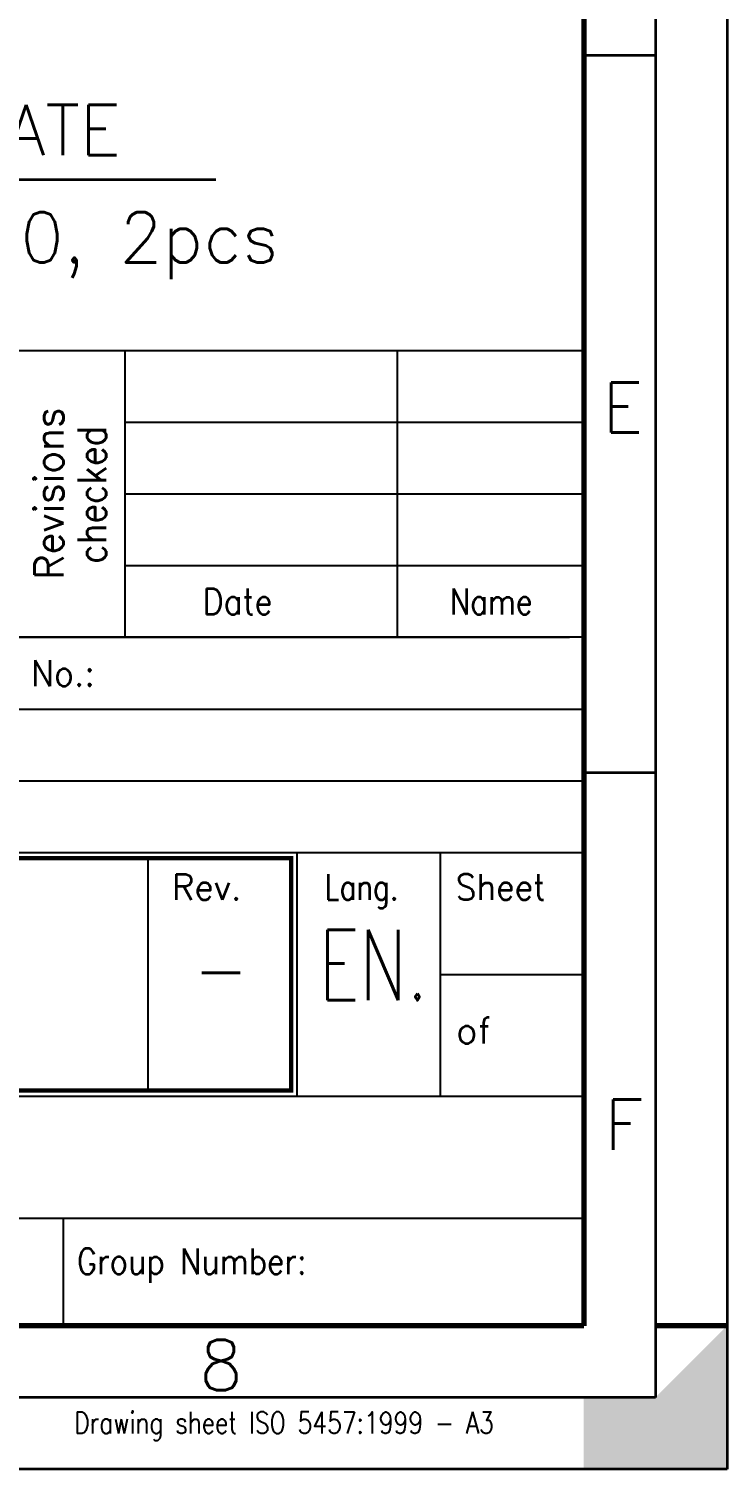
# Model space of a CAD drawing. Extents: x 0 to 8400, y -53 to 5887.
# Drawn here: x 7426 to 8400, y -53 to 1955 of the extents above; entities that cross this region are included whole.
import ezdxf

# ---------------------------------------------------------------- set-up
doc = ezdxf.new("R2010")
doc.units = 0
doc.header["$LTSCALE"] = 20
doc.layers.get('0').update_dxf_attribs({"linetype": 'CONTINUOUS'})
doc.layers.add('10', color=3, linetype='CONTINUOUS')
doc.layers.add('schriftfeld', color=7, linetype='CONTINUOUS')
for name, color, linetype, lineweight in [('M_EQUIP_D1', 3, 'CONTINUOUS', 35), ('M_EQUIP_E7', 7, 'CONTINUOUS', 70), ('M_EQUIP_T13', 3, 'CONTINUOUS', 35)]:
    doc.layers.add(name, color=color, linetype=linetype, lineweight=lineweight)
doc.styles.add('S', font='simplex.shx', dxfattribs={"width": 0.8})
doc.styles.add('SIMPLEX', font='simplex')

# ---------------------------------------------------------------- blocks, each defined once
blk = doc.blocks.new('A$C6B5D6665')
at = {"color": 3, "linetype": 'Continuous', "lineweight": 35}
for p, q in [((415, 98.56), (410, 98.56)), ((415, 48.56), (410, 48.56))]:
    blk.add_line(p, q, dxfattribs=at)
at = {"linetype": 'Continuous'}
blk.add_line((420, 10), (415, 10), dxfattribs=at)
at = {"color": 3, "linetype": 'Continuous', "lineweight": 35}
for points in [[(420, 0), (0, 0), (0, 297), (420, 297)], [(415, 5), (15, 5), (15, 292), (415, 292)]]:
    blk.add_lwpolyline(points, close=True, dxfattribs=at)
at = {"color": 7, "linetype": 'Continuous', "lineweight": 70}
blk.add_lwpolyline([(410, 10), (20, 10), (20, 287), (410, 287)], close=True, dxfattribs=at)
at = {"linetype": 'Continuous'}
for points in [[(415, 5), (410, 5), (420, 10), (420, 0)], [(420, 10), (420, 0), (415, 10), (420, 10)], [(415, 10), (420, 10), (415, 5), (415, 10)], [(420, 0), (410, 0), (415, 5), (410, 5)]]:
    blk.add_solid(points, dxfattribs=at)
at = {"color": 3, "linetype": 'Continuous', "lineweight": 35, "style": 'S'}
for s, p in [('E', (411.3, 72.27)), ('F', (411.45, 22.27)), ('8', (383.21, 5.51))]:
    blk.add_text(s, height=3.5, dxfattribs=at).set_placement(p)
at = {"color": 3, "linetype": 'Continuous', "lineweight": 35, "style": 'S', "width": 0.8}
blk.add_text('Drawing sheet ISO 5457:1999 - A3', height=1.5, dxfattribs=at).set_placement((374.47, 2.49))
blk = doc.blocks.new('A$C6EAD2A84')
at = {"layer": '10', "color": 3}
blk.add_line((0, 68), (180, 68), dxfattribs=at)
at = {"layer": 'schriftfeld', "color": 3}
for p, q in [((148, 68), (148, 48)), ((167, 68), (167, 48)), ((180, 68), (180, 48)), ((19, 48), (179, 48)), ((0, 33), (180, 33)), ((149.6, 32.6), (149.6, 16.4)), ((160, 33), (160, 16)), ((170, 33), (170, 16)), ((170, 24.5), (180, 24.5)), ((107, 16), (180, 16)), ((15, 7.5), (180, 7.5)), ((143.7, 7.5), (143.7, 0))]:
    blk.add_line(p, q, dxfattribs=at)
at = {"layer": 'schriftfeld', "color": 4}
for p, q in [((148, 63), (180, 63)), ((148, 58), (180, 58)), ((148, 53), (180, 53)), ((125, 43), (180, 43)), ((125, 38), (180, 38))]:
    blk.add_line(p, q, dxfattribs=at)
at = {"layer": 'schriftfeld', "color": 1}
for p, q in [((180, 48), (15, 48)), ((180, 0), (180, 48)), ((15, 0), (180, 0)), ((15, 0), (180, 0))]:
    blk.add_line(p, q, dxfattribs=at)
at = {"layer": 'schriftfeld', "color": 1, "const_width": 0.3, "flags": 128}
blk.add_lwpolyline([(107.4, 32.6), (107.4, 16.4), (159.6, 16.4), (159.6, 32.6), (107.4, 32.6)], dxfattribs=at)
at = {"layer": 'schriftfeld', "color": 4, "style": 'SIMPLEX'}
for s, width, p in [('Revisions', 0.979218, (143.72, 52.02)), ('checked', 0.883907, (146.71, 53.13))]:
    blk.add_text(s, height=2, rotation=90, dxfattribs=dict(at, width=width)).set_placement(p)
for s, width, p in [(' Date', 0.901728, (152.32, 49.6)), ('Name', 0.84165, (170.65, 49.6)), ('Ref. Drawing No.:', 0.947002, (125.83, 44.6)), (' Rev.', 0.969231, (150.09, 29.69)), (' Lang.', 0.797585, (160.94, 29.69)), ('Sheet', 0.933595, (171.07, 29.69)), ('of', 1.037288, (171.09, 19.69)), ('Group Number:', 0.872067, (144.66, 3.6))]:
    blk.add_text(s, height=1.8, dxfattribs=dict(at, width=width)).set_placement(p)

msp = doc.modelspace()

# ---------------------------------------------------------------- linework, layer by layer
at = {"layer": 'M_EQUIP_D1', "linetype": 'Continuous', "lineweight": 35}
msp.add_line((6928, 1745), (7687.1, 1745), dxfattribs=at)

# ---------------------------------------------------------------- block references
at = {"layer": 'M_EQUIP_E7', "lineweight": 35, "xscale": 20, "yscale": 20, "zscale": 20}
for name, p in [('A$C6B5D6665', (0, -53.4)), ('A$C6EAD2A84', (4600, 146.6))]:
    msp.add_blockref(name, p, dxfattribs=at)

# ---------------------------------------------------------------- texts
at = {"color": 1, "style": 'SIMPLEX', "width": 0.710102}
for s, p in [('EN.', (7830.8, 600.5)), ('-', (7655.5, 596.7))]:
    msp.add_text(s, height=98, dxfattribs=at).set_placement(p)
at = {"layer": 'M_EQUIP_T13', "linetype": 'Continuous', "lineweight": 35, "style": 'SIMPLEX'}
for s, p in [('FILTRATE ', (7155.5, 1778.9)), ('DN300, 2pcs', (7165.7, 1629.4))]:
    msp.add_text(s, height=70, dxfattribs=at).set_placement(p)

doc.saveas('drawing.dxf')
